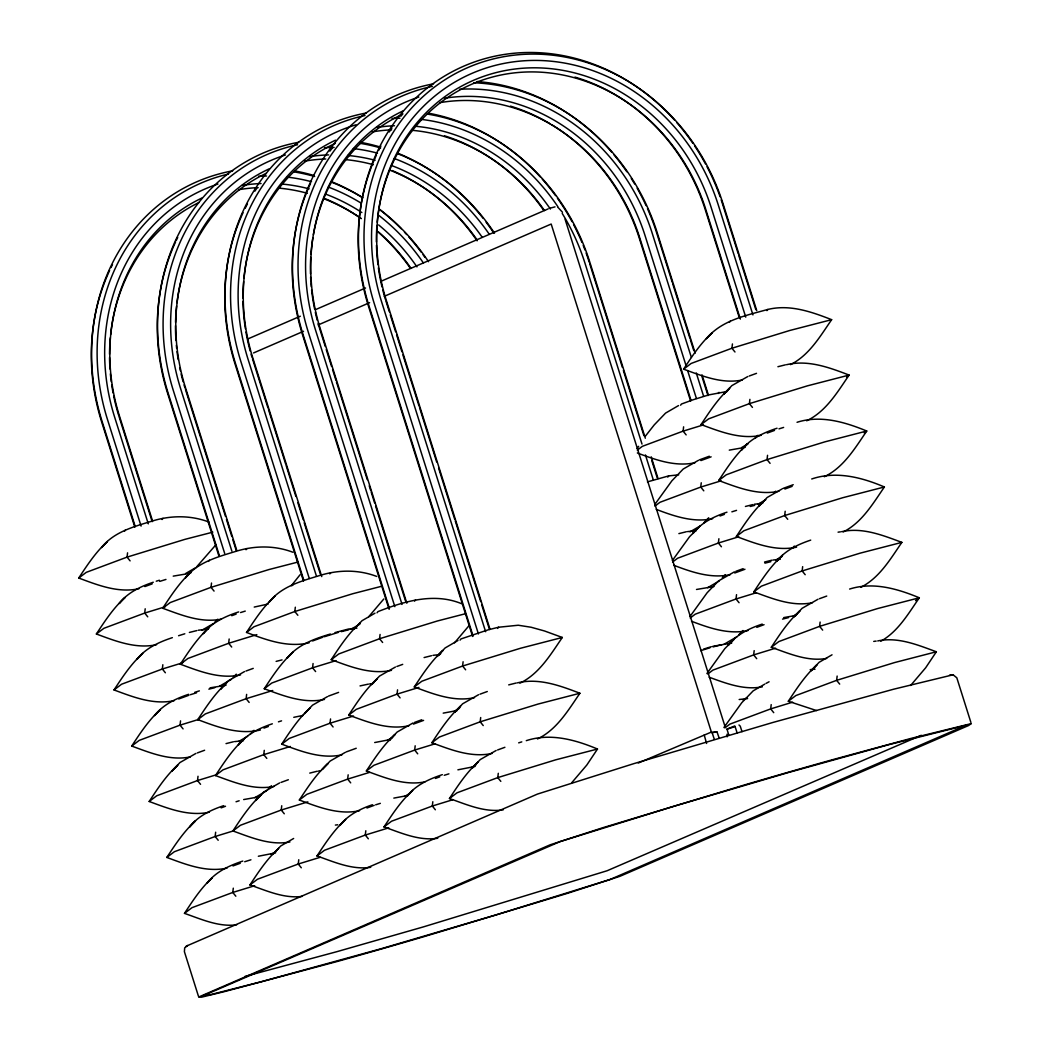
<?xml version="1.0" encoding="UTF-8"?>
<svg xmlns="http://www.w3.org/2000/svg" width="1050" height="1050" viewBox="0 0 1050 1050"><rect width="100%" height="100%" fill="white"/><g stroke="black" fill="none" stroke-linecap="round" stroke-linejoin="round"><path stroke-width="1.5" d="M127.562 552.838L127.063 557.117L130.095 560.871M145.202 608.79L144.703 613.069L147.735 616.822M162.842 664.729L162.343 669.008L165.375 672.774M180.548 720.864L180.036 725.143L183.081 728.897M211.523 583.039L211.024 587.331L214.056 591.084M198.017 776.265L197.505 780.557L200.55 784.311M229.162 638.991L228.664 643.269L231.696 647.036M215.657 832.217L215.145 836.496L218.19 840.249M246.632 694.404L246.133 698.683L249.165 702.437M233.297 888.169L232.785 892.447L235.83 896.201M264.272 750.343L263.773 754.635L266.805 758.389M295.326 607.215L294.814 611.507L297.859 615.261M281.741 805.757L281.243 810.036L284.287 813.789M313.071 663.534L312.572 667.813L315.617 671.567M298.764 859.74L298.266 864.019L301.298 867.786M330.553 718.935L330.041 723.214L333.086 726.981M348.167 774.821L347.655 779.1L350.7 782.854M380.074 634.449L379.575 638.728L382.62 642.482M365.807 830.76L365.295 835.052L368.34 838.806M397.556 689.85L397.044 694.129L400.089 697.883M415.183 745.789L414.684 750.067L417.716 753.821M432.823 801.728L432.324 806.019L435.356 809.773M463.102 661.749L462.604 666.028L465.636 669.795M480.69 717.531L480.191 721.809L483.236 725.576M498.291 773.312L497.779 777.604L500.824 781.358M683.616 426.838L683.104 431.13L686.149 434.884M701.256 482.79L700.744 487.069L703.789 490.822M732.441 343.954L731.929 348.233L734.974 351.986M718.896 538.742L718.384 543.021L721.429 546.774M749.91 399.367L749.398 403.646L752.443 407.4M736.536 594.681L736.024 598.972L739.069 602.726M767.55 455.306L767.038 459.585L770.083 463.352M754.176 650.633L753.664 654.911L756.709 658.665M785.19 511.258L784.678 515.537L787.723 519.291M771.199 704.616L770.687 708.894L773.732 712.661M802.659 566.659L802.147 570.951L805.192 574.704M820.129 622.072L819.617 626.351L822.662 630.105M837.152 676.056L836.64 680.334L839.685 684.101M138.968 588.735C118.191 593.211 97.926 585.152 78.737 578.038C87.255 565.071 95.839 551.985 107.415 541.485L101.548 547.588C113.886 531.733 134.347 526.562 152.631 520.918C171.019 515.301 190.864 515.156 208.976 522.06M156.607 644.687C135.831 649.163 115.566 641.091 96.377 633.99C104.895 621.023 113.479 607.924 125.055 597.437L119.188 603.54C127.588 592.646 140.477 586.504 153.261 582.238M221.314 619.106C201.075 623.241 181.387 615.051 162.697 608.252C171.216 595.284 179.799 582.186 191.376 571.699L185.509 577.802C197.846 561.947 218.308 556.776 236.591 551.132C254.979 545.501 274.824 545.357 292.937 552.261M174.248 700.639C153.471 705.114 133.206 697.043 114.017 689.942C122.535 676.974 131.119 663.876 142.695 653.389L136.828 659.479C145.556 648.152 159.101 642.049 172.357 637.652M240.568 674.901C219.791 679.376 199.526 671.304 180.338 664.204C188.856 651.236 197.439 638.137 209.016 627.651L203.149 633.741C211.877 622.414 225.422 616.311 238.678 611.914M190.326 756.919C170.087 761.053 150.412 752.876 131.722 746.064C140.227 733.097 148.811 720.011 160.401 709.511L154.521 715.614C162.934 704.721 175.823 698.578 188.606 694.312M309.107 642.81C287.569 647.85 266.398 640.001 246.501 632.428C255.006 619.461 263.589 606.362 275.179 595.875L269.299 601.978C281.649 586.123 302.098 580.952 320.381 575.308C338.769 569.678 358.614 569.533 376.727 576.437M260.413 729.986C238.875 735.026 217.704 727.178 197.807 719.604C206.325 706.637 214.909 693.551 226.485 683.051L220.618 689.154L228.598 680.649L244.519 671.567M209.409 812.175C188.646 816.651 168.368 808.579 149.192 801.478C157.697 788.511 166.281 775.412 177.87 764.925L171.99 771.028L179.983 762.523L195.891 753.441M324.476 699.431C303.699 703.907 283.434 695.835 264.246 688.734C272.764 675.767 281.348 662.668 292.937 652.181M274.063 786.411C253.824 790.545 234.137 782.355 215.447 775.556C223.965 762.589 232.549 749.49 244.125 739.003L238.258 745.106C246.658 734.212 259.547 728.07 272.331 723.804M227.049 868.114C206.286 872.603 186.007 864.531 166.832 857.43C175.337 844.449 183.921 831.364 195.51 820.877L189.63 826.967C198.043 816.073 210.932 809.931 223.716 805.665M391.479 670.346C370.702 674.822 350.438 666.75 331.249 659.649C339.767 646.682 348.351 633.583 359.94 623.096L354.06 629.199L362.04 620.694L374.968 613.187M341.946 754.845C321.169 759.321 300.904 751.249 281.715 744.148C290.233 731.181 298.817 718.082 310.406 707.595L304.526 713.685L312.506 705.18L327.429 696.636M289.918 841.969C270.217 845.722 251.121 837.48 232.916 830.957C241.434 817.989 250.018 804.904 261.608 794.417L255.727 800.507L263.707 792.002L279.628 782.933M236.618 924.84C218.558 927.15 201.193 919.157 184.472 913.369C192.754 900.847 200.944 888.064 212.126 877.866L207.27 882.919C215.998 871.579 229.543 865.489 242.799 861.079M408.949 725.747C388.172 730.236 367.907 722.164 348.718 715.063C357.236 702.082 365.82 688.997 377.409 678.51L371.529 684.6L379.509 676.095L395.43 667.026M359.572 810.718C338.796 815.194 318.517 807.122 299.342 800.021C307.847 787.054 316.444 773.968 328.02 763.468L322.14 769.571L330.133 761.066L345.043 752.509M302.085 896.411C284.025 898.721 266.674 890.741 249.939 884.953C258.457 871.986 267.041 858.887 278.618 848.4L272.751 854.49L280.731 845.985L293.646 838.478M474.508 697.659C453.731 702.135 433.466 694.063 414.277 686.962C422.796 673.995 431.379 660.896 442.956 650.409L437.089 656.499L445.069 647.994L457.984 640.487M424.974 781.843C404.736 785.978 385.048 777.801 366.358 770.989C374.863 758.021 383.46 744.936 395.036 734.436L389.169 740.539L397.149 732.034L413.057 722.951M370.742 867.287C352.131 870.135 334.202 861.971 316.982 855.973C325.487 843.006 334.084 829.907 345.66 819.42L339.78 825.523C347.865 815.062 360.111 808.907 372.409 804.746M492.096 753.441C471.319 757.916 451.054 749.844 431.865 742.744C440.383 729.776 448.967 716.678 460.556 706.191L454.676 712.281L462.656 703.789L478.577 694.706M742.219 380.008C721.98 384.142 702.293 375.966 683.603 369.167C692.121 356.186 700.704 343.101 712.294 332.614L706.414 338.704C721.416 320.303 746.117 315.473 767.852 309.448C789.784 304.132 811.388 311.771 831.639 319.673C820.155 336.328 809.196 355.267 790.519 364.626M637.101 448.613L638.649 446.316M437.758 838.254C419.147 841.103 401.218 832.939 383.998 826.941C392.503 813.973 401.1 800.874 412.676 790.388L406.809 796.491C415.524 785.151 429.083 779.047 442.339 774.651M761.303 435.264C740.526 439.74 720.261 431.668 701.072 424.567C709.59 411.6 718.174 398.501 729.763 388.014L723.883 394.117L731.863 385.613L747.784 376.53M503.212 809.839C484.614 812.687 466.673 804.523 449.452 798.525C457.971 785.558 466.554 772.459 478.144 761.972L472.264 768.075L480.244 759.57L496.164 750.487M460.084 640.106L460.989 638.925L488.171 629.829L498.527 627.244L518.254 625.236L531.09 627.244L544.517 630.971L562.314 637.468C550.594 654.57 539.254 673.89 519.894 683.183M654.741 504.551L671.869 480.834L683.222 469.035L698.132 460.491M778.942 491.216C758.166 495.692 737.901 487.62 718.712 480.519C727.23 467.552 735.814 454.453 747.403 443.966L741.523 450.056C750.251 438.729 763.796 432.626 777.053 428.229M517.296 682.881C538.86 677.749 560.004 685.637 579.902 693.249C568.181 710.351 556.841 729.671 537.482 738.964M672.381 560.503L689.509 536.786L698.749 527.389L692.869 533.492C701.282 522.598 714.171 516.456 726.954 512.19M796.582 547.155C775.806 551.631 755.541 543.572 736.352 536.458C744.87 523.491 753.454 510.405 765.043 499.905L759.163 506.008L767.143 497.503L782.066 488.946M526.299 740.657C550.187 732.821 575.098 739.633 597.489 749.031L586.793 765.056L571.712 782.762M690.021 616.455L707.149 592.738L718.502 580.939L734.409 571.856M812.438 602.726C792.199 606.861 772.524 598.671 753.821 591.872C762.339 578.904 770.923 565.806 782.513 555.319L776.633 561.422C785.033 550.528 797.921 544.386 810.705 540.12M706.899 673.549L724.789 648.677L734.029 639.293L728.149 645.383C736.562 634.489 749.451 628.346 762.234 624.081M826.678 658.442C807.529 661.762 789.009 653.533 771.304 647.286C779.809 634.305 788.392 621.219 799.982 610.732L794.102 616.822L802.095 608.317L818.003 599.248M811.729 478.971C836.023 470.741 861.551 477.225 884.389 486.977C872.918 503.619 861.945 522.572 843.268 531.93M723.909 727.532L741.812 702.66L753.165 690.861L764.781 684.114M816.533 710.561L788.314 701.269C796.832 688.301 805.416 675.203 817.005 664.716L811.125 670.806L819.105 662.314L832.033 654.806M841.641 531.694C862.444 527.1 882.669 535.251 901.858 542.378C890.387 559.033 879.414 577.986 860.737 587.344M877.747 640.933C898.013 636.681 917.661 644.949 936.351 651.774L925.654 667.8L910.586 685.506M124.53 531.182L125.436 530.014M162.081 519.514L162.986 518.332M208.491 561.396L209.396 560.214M246.041 549.727L246.947 548.546M292.294 585.572L293.199 584.391M329.831 573.904L330.737 572.722M377.055 612.793L377.961 611.612C404.237 601.296 433.926 592.344 461.488 603.658M414.592 601.125L415.498 599.944M729.409 322.311L730.314 321.129M497.621 628.425L498.527 627.244M680.584 405.195L681.489 404.014L693.131 399.761L708.671 394.931L727.44 391.401M766.946 310.629L767.852 309.448M718.121 393.514L719.027 392.346M667.774 477.094L668.679 475.913L678.707 474.823M645.488 436.026L654.229 424.896L665.582 413.096L678.497 405.589M216.077 544.582L196.98 566.462M291.257 585.782L300.037 574.783M383.827 598.959L368.76 616.665M468.589 626.181L454.519 642.836M185.732 946.536L187.661 945.512L184.695 947.835L184.393 951.668L198.476 996.319M214.62 622.414L217.639 619.277M233.271 677.316L236.276 674.179M249.966 734.488L253.982 730.301M267.435 789.902L271.451 785.715M755.042 438.375L758.047 435.238M703.684 522.992L708.697 517.768M773.679 493.277L775.688 491.19M722.295 577.802L725.314 574.665M792.33 548.179L794.338 546.092M738.911 634.712L742.928 630.525M291.952 653.205L287.057 658.284C297.583 644.726 314.475 638.781 330.356 634.029M78.737 578.038L86.284 572.342L127.063 557.117L184.971 539.346L212.835 532.153M96.377 633.99L103.924 628.294L144.703 613.069L165.047 606.821M162.697 608.252L170.244 602.556L211.024 587.331L268.931 569.559L298.344 561.96M114.017 689.942L121.564 684.233L162.343 669.008L182.687 662.773M180.338 664.204L187.884 658.494L228.664 643.269L256.83 634.633M246.501 632.428L254.034 626.732L294.814 611.507L352.721 593.736L382.148 586.136M131.722 746.064L139.256 740.368L180.036 725.143L198.817 719.381M197.807 719.604L205.354 713.908L246.133 698.683L272.738 690.519M683.603 369.167L691.149 363.458L731.929 348.233L789.836 330.461L831.639 319.673M264.246 688.734L271.793 683.038L312.572 667.813L336.053 660.607M331.249 659.649L338.796 653.953L379.575 638.728L437.483 620.957L465.347 613.751M149.192 801.478L156.726 795.782L197.505 780.557L216.287 774.795M637.298 450.148L642.324 446.342L683.104 431.13L703.461 424.883M215.447 775.556L222.994 769.847L263.773 754.635L290.377 746.471M701.072 424.567L708.619 418.871L749.398 403.646L807.306 385.875L849.109 375.073C837.401 392.175 826.048 411.508 806.689 420.788M281.715 744.148L289.262 738.439L330.041 723.214L353.522 716.021M348.718 715.063L356.265 709.354L397.044 694.129L418.95 687.409M166.832 857.43L174.366 851.721L215.145 836.496L233.927 830.734M414.277 686.962L421.824 681.253L462.604 666.028L520.511 648.257L562.314 637.468M654.938 506.1L659.964 502.294L700.744 487.069L721.101 480.834M232.916 830.957L240.463 825.261L281.243 810.036L307.847 801.872M846.602 376.976L849.109 375.073C829.211 367.461 808.067 359.586 786.503 364.704M718.712 480.519L726.259 474.81L767.038 459.585L824.946 441.827L866.749 431.025C855.041 448.127 843.688 467.447 824.329 476.739M299.342 800.021L306.876 794.325L347.655 779.1L369.574 772.38M366.358 770.989L373.905 765.293L414.684 750.067L435.028 743.82M184.472 913.369L192.006 907.672L232.785 892.447L254.704 885.728M431.865 742.744L439.412 737.034L480.191 721.809L538.099 704.051L579.902 693.249M672.578 562.039L677.604 558.246L718.384 543.021L738.741 536.773M249.939 884.953L257.486 879.244L298.266 864.019L320.171 857.299M864.242 432.928L866.749 431.025C844.804 421.956 820.522 414.855 797.042 422.284M736.352 536.458L743.899 530.762L784.678 515.537L842.586 497.766L884.389 486.977M316.982 855.973L324.516 850.264L365.295 835.052L388.776 827.846M383.998 826.941L391.545 821.231L432.324 806.019L452.668 799.772M449.452 798.525L456.999 792.816L497.779 777.604L555.686 759.832L597.489 749.031M690.217 617.991L695.244 614.184L736.024 598.972L756.381 592.725M753.821 591.872L761.368 586.176L802.147 570.951L860.055 553.179L901.858 542.378M707.858 673.942L712.884 670.136L753.664 654.911L775.582 648.191M771.304 647.286L778.837 641.576L819.617 626.351L877.524 608.58L919.328 597.791C908.368 613.607 898.039 631.641 880.793 641.248M724.881 727.926L729.908 724.119L770.687 708.894L792.606 702.174M915.561 600.639L919.328 597.791C897.383 588.722 873.101 581.621 849.621 589.05M788.314 701.269L795.861 695.559L836.64 680.334L894.547 662.576L936.351 651.774M185.64 573.51L195.982 567.512M201.994 630.21L213.623 623.464M219.634 686.162L231.262 679.403M350.818 629.396L359.861 624.146M741.694 447.523L748.151 443.769M238.626 741.536L247.669 736.286M371.162 684.206L373.748 682.71M436.866 655.869L440.751 653.612M690.047 531.838L700.389 525.84M758.047 504.21L765.791 499.721M254.809 797.698L266.424 790.939M387.332 740.368L392.503 737.362M454.335 711.27L459.506 708.278M707.661 587.698L719.289 580.939M775.688 560.162L782.145 556.408M271.149 854.398L276.321 851.392M404.959 796.241L410.117 793.249M471.975 767.209L475.847 764.964M723.975 644.306L736.903 636.799M793.328 616.114L797.199 613.856M743.072 700.022L746.957 697.778M187.189 945.748L537.456 794.076L633.754 763.665L772.8 722.492L893.655 689.207L953.098 674.796L956.812 677.788L970.896 722.439M766.08 683.366L769.072 681.791M247.971 338.887L300.313 316.221M316.247 309.317L365.531 287.989M381.478 281.072L548.153 208.898M253.575 352.931L303.516 331.301M318.202 324.936L369.613 302.676M384.3 296.31L551.184 224.044L711.506 732.48M638.269 763.035L710.784 732.322M921.309 735.276L607.071 870.765L423.413 926.888L336.892 951.668L245.018 976.395M144.887 586.556L152.158 583.892M749.241 376.005L756.512 373.341M231.761 615.694L236.119 614.106M767.235 433.072L774.506 430.421M699.129 459.966L709.314 456.238M700.941 460.556L711.126 456.842M312.651 640.933L322.822 637.219M245.963 671.042L253.234 668.378M178.723 698.972L188.895 695.258M783.064 488.434L793.236 484.706M784.875 489.024L792.146 486.36M720.038 515.97L724.395 514.382M396.874 666.488L402.701 664.361M328.427 696.111L338.599 692.383M263.957 728.109L268.327 726.521M197.348 752.916L204.619 750.251M735.866 571.331L743.138 568.667M734.764 572.985L744.949 569.258M480.021 694.168L487.292 691.517M414.514 722.426L421.785 719.762M413.424 724.093L423.596 720.379M346.041 751.984L356.226 748.269M281.072 782.394L288.343 779.743M221.156 807.857L225.514 806.269M819.459 598.71L826.731 596.059M756.774 627.336L764.046 624.684M497.608 749.962L504.892 747.298M435.422 778.431L439.779 776.842M366.949 808.001L374.22 805.337M232.982 865.935L240.253 863.271M728.884 735.407L726.981 729.146L735.079 726.587L737.113 732.808M156.266 581.214L159.377 580.256M159.731 581.385L165.952 579.442M778.969 428.873L783.628 427.416M647.43 481.884L668.679 475.913M240.581 612.557L245.254 611.1M178.579 635.722L184.8 633.78M335.029 632.586L348.495 629.029L356.908 628.097M324.384 636.733L338.376 632.376M731.876 511.822L736.536 510.366M194.723 692.331L199.382 690.874M190.352 694.719L196.573 692.79M278.447 721.822L281.558 720.851M703.579 649.11L711.349 646.682M700.652 650.672L709.984 647.771M236.053 801.754L239.164 800.783M518.674 742.849L521.784 741.878M444.242 775.294L448.914 773.85M375.677 804.812L380.336 803.355M244.716 861.722L250.937 859.793M549.426 208.346L555.017 206.863M777.919 366.712L785.321 364.862M173.224 576.135L190.654 573.195M729.278 450.135L745.08 447.352M254.231 607.071L268.144 604.026M189.381 632.441L196.783 630.604M745.434 506.454L752.824 504.604M750.225 506.467L754.661 505.365M678.891 533.61L686.28 531.773M341.342 631.641L348.731 629.79M276.137 661.382L282.056 659.899M210.039 687.842L225.986 685.269M208.858 689.154L214.777 687.671M764.558 562.026L771.947 560.188M764.912 563.154L770.831 561.684M424.095 657.562L431.484 655.712M696.504 589.47L713.934 586.543M360.045 685.913L368.34 684.128M293.777 717.321L303.253 715.378M226.039 743.61L233.428 741.772M508.712 684.876L516.114 683.038M783.668 617.61L796.386 615.352M782.552 619.106L788.471 617.623M443.205 713.134L457.406 710.509M712.832 646.314L731.732 643.007M713.016 646.918L721.888 644.7M374.706 742.534L390.377 739.541M309.763 773.102L317.166 771.251M243.679 799.562L259.481 796.779M457.892 769.821L475.046 766.447M393.829 798.105L408.017 795.48M258.353 856.249L275.507 852.889M717.032 731.994L711.874 732.533L717.032 731.994L719.211 738.176M754.307 504.236L762.72 503.304M687.474 531.615L696.321 530.683M838.071 532.166L840.446 531.851M198.266 630.223L208.294 629.134M773.141 560.031L780.36 559.243M432.967 655.344L439.766 654.57M873.744 641.406L876.133 641.091M234.623 741.615L243.456 740.683M739.174 699.51L747.587 698.578M318.347 771.094L320.723 770.779M335.37 825.077L337.746 824.775M949.528 675.163L953.098 674.796M695.021 462.748C675.203 467.001 655.673 459.874 637.35 452.97M712.661 518.687C693.315 522.834 674.166 516.18 656.263 509.381M730.301 574.639C710.955 578.786 691.806 572.119 673.903 565.333M747.941 630.591C728.595 634.725 709.446 628.071 691.543 621.272M369.534 683.97L372.763 683.655M810.18 669.651L815.023 669.178M762.339 686.844C744.082 690.362 726.101 683.406 709.183 677.224M739.003 724.999L740.263 726.193L741.996 731.653M557.721 207.099L562.459 212.231M735.079 726.587L734.672 725.996L726.981 729.146M712.281 733.11L714.315 739.331M756.748 310.603L723.122 203.963A203.162 181.086 66.6 0 0 487.725 60.428A203.162 181.086 66.6 0 0 374.351 303.87L478.419 633.951M738.229 253.759L722.702 204.501A206.049 183.671 66.6 0 0 721.192 199.881M738.714 255.294L755.829 309.606M752.942 314.908L718.331 205.157A196.179 174.864 66.6 0 0 491.033 66.544A196.179 174.864 66.6 0 0 381.544 301.639L485.625 631.719M745.749 317.139L711.139 207.388A189.197 168.643 66.6 0 0 491.925 73.723A189.197 168.643 66.6 0 0 386.334 300.431L489.917 628.976M740.355 319.108L705.758 209.357A186.309 166.071 66.6 0 0 525.591 72.03A186.309 166.071 66.6 0 0 377.199 222.206M738.964 316.549L705.337 209.908A189.197 168.643 66.6 0 0 574.928 77.109M695.179 353.141L657.156 232.523A203.162 181.086 66.6 0 0 473.76 82.766M702.03 374.863L708.396 395.036M672.263 282.319L656.736 233.074A206.049 183.671 66.6 0 0 647.482 208.635M672.748 283.868L689.876 338.166M690.362 339.714L693.788 350.582M702.096 376.963L707.976 395.574M691.372 357.433L652.365 233.717A196.179 174.864 66.6 0 0 459.493 89.263M696.268 372.947L703.605 396.231M686.136 365.886L645.173 235.961A189.197 168.643 66.6 0 0 444.478 98.214M687.606 370.532L696.413 398.462M691.031 400.431L639.791 237.93A186.309 166.071 66.6 0 0 439.635 102.703M690.598 400.982L639.371 238.468A189.197 168.643 66.6 0 0 551.631 124.674M645.317 438.217L589.68 261.739A203.162 181.086 66.6 0 0 427.284 114.069M651.197 456.829L658.048 478.564M589.746 263.826L622.401 367.382M623.372 370.492L640.5 424.804M640.986 426.352L643.926 435.658M651.748 460.491L657.129 477.553M641.996 444.071L584.889 262.933A196.179 174.864 66.6 0 0 562.209 213.426M645.422 454.926L653.258 479.758M565.071 219.188L725.169 726.967M706.584 743.466L704.209 734.974M385.914 300.983L389.314 311.758M390.272 314.842L395.614 331.761M396.585 334.845L401.927 351.776M402.898 354.874L419.042 406.087M419.541 407.636L436.656 461.934M438.611 468.142L454.755 519.356M455.254 520.905L472.369 575.203M472.867 576.765L480.69 601.584M481.674 604.695L489.497 629.514M473.038 635.919L368.97 305.839A206.049 183.671 66.6 0 1 443.979 76.414A206.049 183.671 66.6 0 1 674.651 120.172M472.618 636.471L368.537 306.39A203.162 181.086 66.6 0 1 376.477 154.941M406.836 603.225L320.368 329.004A189.197 168.643 66.6 0 1 403.003 110.932M325.277 346.487L319.948 329.556A186.309 166.071 66.6 0 1 318.098 323.374M326.248 349.558L331.59 366.489M332.561 369.574L335.961 380.336M336.446 381.898L367.264 479.64M369.233 485.848L370.689 490.508M371.188 492.056L374.614 502.924M375.585 506.021L405.431 600.679M402.045 604.419L315.577 330.199A196.179 174.864 66.6 0 1 418.845 97.033M394.852 606.664L308.385 332.443A203.162 181.086 66.6 0 1 432.469 86.31M389.458 608.633L303.004 334.399A206.049 183.671 66.6 0 1 433.598 83.829M389.038 609.171L302.584 334.95A203.162 181.086 66.6 0 1 310.511 183.501M321.746 576.594L252.893 358.221A189.197 168.643 66.6 0 1 335.527 140.162M252.473 358.772L267.999 408.017M268.485 409.566L285.613 463.864M286.099 465.426L295.877 496.453M297.846 502.661L303.227 519.724M304.198 522.834L320.342 574.035M316.47 576.24L248.102 359.415A196.179 174.864 66.6 0 1 356.029 124.793M309.277 578.471L240.909 361.659A203.162 181.086 66.6 0 1 364.993 115.526M303.883 580.44L235.528 363.628A206.049 183.671 66.6 0 1 366.122 113.046M303.463 580.991L235.108 364.166A203.162 181.086 66.6 0 1 243.036 212.717M236.657 549.951L185.417 387.437A189.197 168.643 66.6 0 1 269.548 168.683M185.482 389.524L200.524 437.246M201.009 438.782L218.623 494.642M219.109 496.191L225.474 516.364M226.459 519.461L231.84 536.537M232.811 539.634L236.237 550.502M231.866 551.145L180.626 388.644A196.179 174.864 66.6 0 1 285.456 154.967M224.674 553.389L173.434 390.876A203.162 181.086 66.6 0 1 297.531 144.756M219.293 555.358L168.052 392.844A206.049 183.671 66.6 0 1 298.659 142.275M218.873 555.896L167.632 393.396A203.162 181.086 66.6 0 1 175.573 241.946M152.591 521.102L119.451 416.01A189.197 168.643 66.6 0 1 202.086 197.938M119.031 416.561L134.558 465.806M135.043 467.342L152.171 521.653M148.286 523.858L114.66 417.204A196.179 174.864 66.6 0 1 217.941 184.039M141.094 526.089L107.468 419.449A203.162 181.086 66.6 0 1 228.467 174.011M135.227 526.509L102.086 421.404A206.049 183.671 66.6 0 1 232.693 170.835M134.807 527.061L101.666 421.956A203.162 181.086 66.6 0 1 109.607 270.506M727.046 734.239L727.099 736.864M118.558 415.026A186.309 166.071 66.6 0 1 113.728 396.191M113.098 393.002A186.309 166.071 66.6 0 1 111.746 385.009M111.287 381.806A186.309 166.071 66.6 0 1 110.381 373.826M110.001 369.075A186.309 166.071 66.6 0 1 109.541 357.551M109.528 354.244A186.309 166.071 66.6 0 1 110.329 337.772M110.644 334.517A186.309 166.071 66.6 0 1 198.949 202.519M238.718 189.709A186.309 166.071 66.6 0 1 258.182 187.622M278.919 188.121A186.309 166.071 66.6 0 1 307.374 193.292M323.833 198.713A186.309 166.071 66.6 0 1 360.583 218.124M378.722 232.181A186.309 166.071 66.6 0 1 411.049 268.367M241.986 185.469A189.197 168.643 66.6 0 1 261.056 183.514M281.82 184.026A189.197 168.643 66.6 0 1 309.133 188.856M325.92 194.211A189.197 168.643 66.6 0 1 361.843 212.546M378.63 224.91A189.197 168.643 66.6 0 1 416.942 266.871M258.576 176.269A196.179 174.864 66.6 0 1 266.556 176.006M287.411 177.122A196.179 174.864 66.6 0 1 311.522 181.716M328.335 187.071A196.179 174.864 66.6 0 1 360.478 202.742M378.879 215.447A196.179 174.864 66.6 0 1 423.373 262.933M293.842 171.859A203.162 181.086 66.6 0 1 314.646 176.479M331.367 182.123A203.162 181.086 66.6 0 1 362.027 197.348M379.221 209.068A203.162 181.086 66.6 0 1 428.531 261.699M295.024 170.979A206.049 183.671 66.6 0 1 313.806 175.455M331.642 181.702A206.049 183.671 66.6 0 1 362.985 197.846M379.011 209.042A206.049 183.671 66.6 0 1 401.192 228.743M404.499 232.194A206.049 183.671 66.6 0 1 406.691 234.544M408.844 236.946A206.049 183.671 66.6 0 1 421.142 252.092M423.071 254.717A206.049 183.671 66.6 0 1 424.961 257.381M111.011 267.54A203.162 181.086 66.6 0 1 112.481 264.6M324.621 198.489A189.197 168.643 66.6 0 1 361.305 218.636M377.751 231.63A189.197 168.643 66.6 0 1 410.196 268.039M385.429 299.447A186.309 166.071 66.6 0 1 382.804 290.115M382.029 286.965A186.309 166.071 66.6 0 1 378.381 267.829M377.961 264.639A186.309 166.071 66.6 0 1 376.477 245.28M376.412 241.986A186.309 166.071 66.6 0 1 376.937 225.488M378.617 150.504A203.162 181.086 66.6 0 1 380.874 146.107M389.261 131.959A203.162 181.086 66.6 0 1 392.017 127.89M400.837 116.287A203.162 181.086 66.6 0 1 402.898 113.833M676.791 122.588A206.049 183.671 66.6 0 1 692.764 143.154M694.588 145.845A206.049 183.671 66.6 0 1 705.482 163.892M707.017 166.779A206.049 183.671 66.6 0 1 720.129 196.809M184.997 387.988A186.309 166.071 66.6 0 1 184.052 384.917M183.159 381.819A186.309 166.071 66.6 0 1 181.112 373.971M180.377 370.808A186.309 166.071 66.6 0 1 179.694 367.631M178.211 359.638A186.309 166.071 66.6 0 1 177.043 351.645M176.676 348.442A186.309 166.071 66.6 0 1 176.348 345.266M175.967 340.502A186.309 166.071 66.6 0 1 175.494 325.684M175.547 322.376A186.309 166.071 66.6 0 1 176.61 305.957M176.991 302.715A186.309 166.071 66.6 0 1 266.372 173.25M304.684 161.136A186.309 166.071 66.6 0 1 325.776 158.996M346.474 159.705A186.309 166.071 66.6 0 1 373.341 164.719M389.799 170.152A186.309 166.071 66.6 0 1 477.015 239.794M309.527 156.647A189.197 168.643 66.6 0 1 328.611 154.888M347.786 155.466A189.197 168.643 66.6 0 1 375.099 160.282M391.886 165.651A189.197 168.643 66.6 0 1 481.976 236.946M324.542 147.709A196.179 174.864 66.6 0 1 334.11 147.433M353.377 148.562A196.179 174.864 66.6 0 1 377.488 153.143M394.301 158.511A196.179 174.864 66.6 0 1 489.339 234.36M359.809 143.286A203.162 181.086 66.6 0 1 380.612 147.919M397.333 153.549A203.162 181.086 66.6 0 1 494.498 233.126M360.99 142.406A206.049 183.671 66.6 0 1 379.772 146.895M397.609 153.129A206.049 183.671 66.6 0 1 483.144 218.334M486.124 222.206A206.049 183.671 66.6 0 1 493.684 232.851M176.269 240.463A203.162 181.086 66.6 0 1 177.713 237.51M392.083 170.546A189.197 168.643 66.6 0 1 477.107 240.817M317.244 320.25A186.309 166.071 66.6 0 1 315.328 312.362M314.646 309.186A186.309 166.071 66.6 0 1 311.627 290.01M311.299 286.821A186.309 166.071 66.6 0 1 311.023 283.644M310.918 282.069A186.309 166.071 66.6 0 1 310.629 277.147M310.511 273.853A186.309 166.071 66.6 0 1 310.748 257.342M310.971 254.048A186.309 166.071 66.6 0 1 312.861 237.864M313.399 234.688A186.309 166.071 66.6 0 1 399.853 115.513M510.471 106.129A189.197 168.643 66.6 0 1 550.239 123.847M329.871 151.174A203.162 181.086 66.6 0 1 332.85 147.341M476.884 81.532A206.049 183.671 66.6 0 1 611.887 152.368M613.988 154.849A206.049 183.671 66.6 0 1 626.798 171.714M631.286 178.5A206.049 183.671 66.6 0 1 634.686 183.999M637.14 188.199A206.049 183.671 66.6 0 1 646.117 205.643M252 357.236A186.309 166.071 66.6 0 1 251.068 354.152M250.202 351.041A186.309 166.071 66.6 0 1 245.949 332.023M245.424 328.821A186.309 166.071 66.6 0 1 243.009 301.416M242.97 298.108A186.309 166.071 66.6 0 1 243.626 281.623M243.915 278.355A186.309 166.071 66.6 0 1 335.317 143.351M372.159 131.919A186.309 166.071 66.6 0 1 391.624 129.833M412.361 130.331A186.309 166.071 66.6 0 1 544.491 210.577M377.002 127.431A189.197 168.643 66.6 0 1 394.498 125.724M415.262 126.249A189.197 168.643 66.6 0 1 550.384 209.081M392.017 118.493A196.179 174.864 66.6 0 1 399.998 118.217M420.853 119.332A196.179 174.864 66.6 0 1 557.747 206.509M428.466 113.19A206.049 183.671 66.6 0 1 540.12 176.768M542.286 179.156A206.049 183.671 66.6 0 1 555.555 195.615M557.458 198.266A206.049 183.671 66.6 0 1 572.04 221.681M573.576 224.569A206.049 183.671 66.6 0 1 581.962 242.379M583.209 245.424A206.049 183.671 66.6 0 1 584.994 250.005M586.136 253.063A206.049 183.671 66.6 0 1 589.26 262.29M245.175 208.281A203.162 181.086 66.6 0 1 247.446 203.897M254.927 191.113A203.162 181.086 66.6 0 1 256.725 188.37M444.504 135.817A189.197 168.643 66.6 0 1 543.637 210.249M198.87 996.936L201.495 997.198L224.319 991.646L337.523 961.406A525.315 27.497 -17.5 0 0 424.003 936.639L567.249 893.406L619.907 876.317L968.546 725.537L971.263 723.621L911.19 738.373L832.571 759.701A525.328 27.497 -17.5 0 0 746.091 784.481L602.844 827.715L550.2 844.791L198.87 996.936M203.818 995.426L208.884 995.059L261.135 981.776L381.924 948.517L494.957 915.233L609.853 879.585L966.302 725.209L888.759 744.686L788.183 772.59L675.137 805.888L560.254 841.536L203.818 995.426"/></g></svg>
